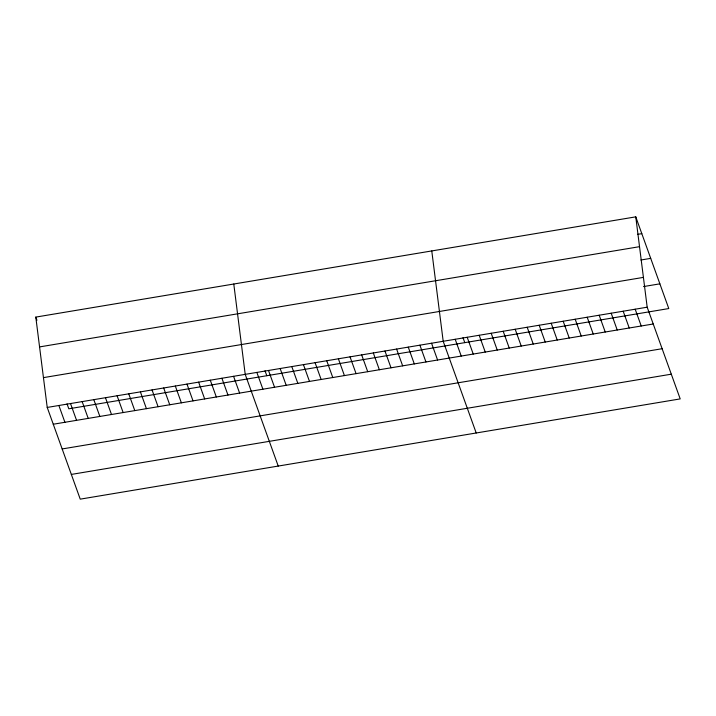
<?xml version="1.0" encoding="UTF-8"?>
<svg xmlns="http://www.w3.org/2000/svg" width="716" height="716" viewBox="0 0 716 716"><rect width="100%" height="100%" fill="white"/><g stroke="black" fill="none" stroke-linecap="round" stroke-linejoin="round"><path stroke-width="1.07" d="M635.763 216.85L647.183 307.2L680.2 398.901L80.237 499.15L47.22 407.44L35.8 317.099L635.763 216.85L668.78 308.56L68.817 408.8L67.036 403.86M637.446 234.374L641.805 233.649M39.568 346.911L639.531 246.671M640.892 260.006L650.701 258.369M43.452 377.627L643.415 277.387M643.514 286.57L659.875 283.84M47.22 407.44L647.183 307.2M53.27 424.23L653.234 323.99M62.167 448.95L662.13 348.71M71.34 474.422L671.304 374.182M635.182 309.205L641.232 325.995M623.188 311.209L629.23 328M611.187 313.214L617.228 330.004M599.185 315.219L605.235 332.009M587.192 317.224L593.233 334.014M575.19 319.229L581.231 336.019M563.188 321.233L569.238 338.024M551.195 323.238L557.236 340.028M539.193 325.243L545.234 342.033M527.191 327.248L533.241 344.038M515.189 329.253L521.239 346.043M503.196 331.257L509.237 348.048M491.194 333.262L497.244 350.052M479.192 335.267L485.242 352.057M467.199 337.272L473.24 354.062M463.01 337.701L464.791 342.642M455.197 339.277L461.238 356.067M476.212 432.983L443.195 341.281L431.775 250.94M431.551 343.224L437.592 360.014M419.907 345.175L425.948 361.965M408.263 347.117L414.304 363.907M396.61 349.068L402.661 365.858M384.966 351.01L391.008 367.8M373.322 352.952L379.364 369.751M361.67 354.903L367.72 371.694M350.026 356.845L356.076 373.636M338.382 358.797L344.423 375.587M326.738 360.739L332.779 377.529M315.085 362.69L321.135 379.48M303.441 364.632L309.491 381.422M291.797 366.574L297.838 383.364M280.153 368.525L286.194 385.315M268.5 370.467L274.55 387.258M265.018 370.781L266.8 375.721M256.856 372.418L262.906 389.209M278.229 466.062L245.212 374.361L233.783 284.019M233.568 376.303L239.609 393.102M221.915 378.254L227.965 395.044M210.271 380.196L216.321 396.986M198.627 382.147L204.669 398.937M186.983 384.089L193.025 400.879M175.331 386.04L181.381 402.831M163.687 387.983L169.737 404.773M152.043 389.925L158.084 406.715M140.399 391.876L146.44 408.666M128.746 393.818L134.796 410.608M117.102 395.769L123.143 412.559M105.458 397.711L111.499 414.501M93.814 399.653L99.855 416.452M82.161 401.604L88.211 418.395M70.517 403.547L76.558 420.337M35.8 317.099L36.937 320.24M58.873 405.498L64.914 422.288"/></g></svg>
